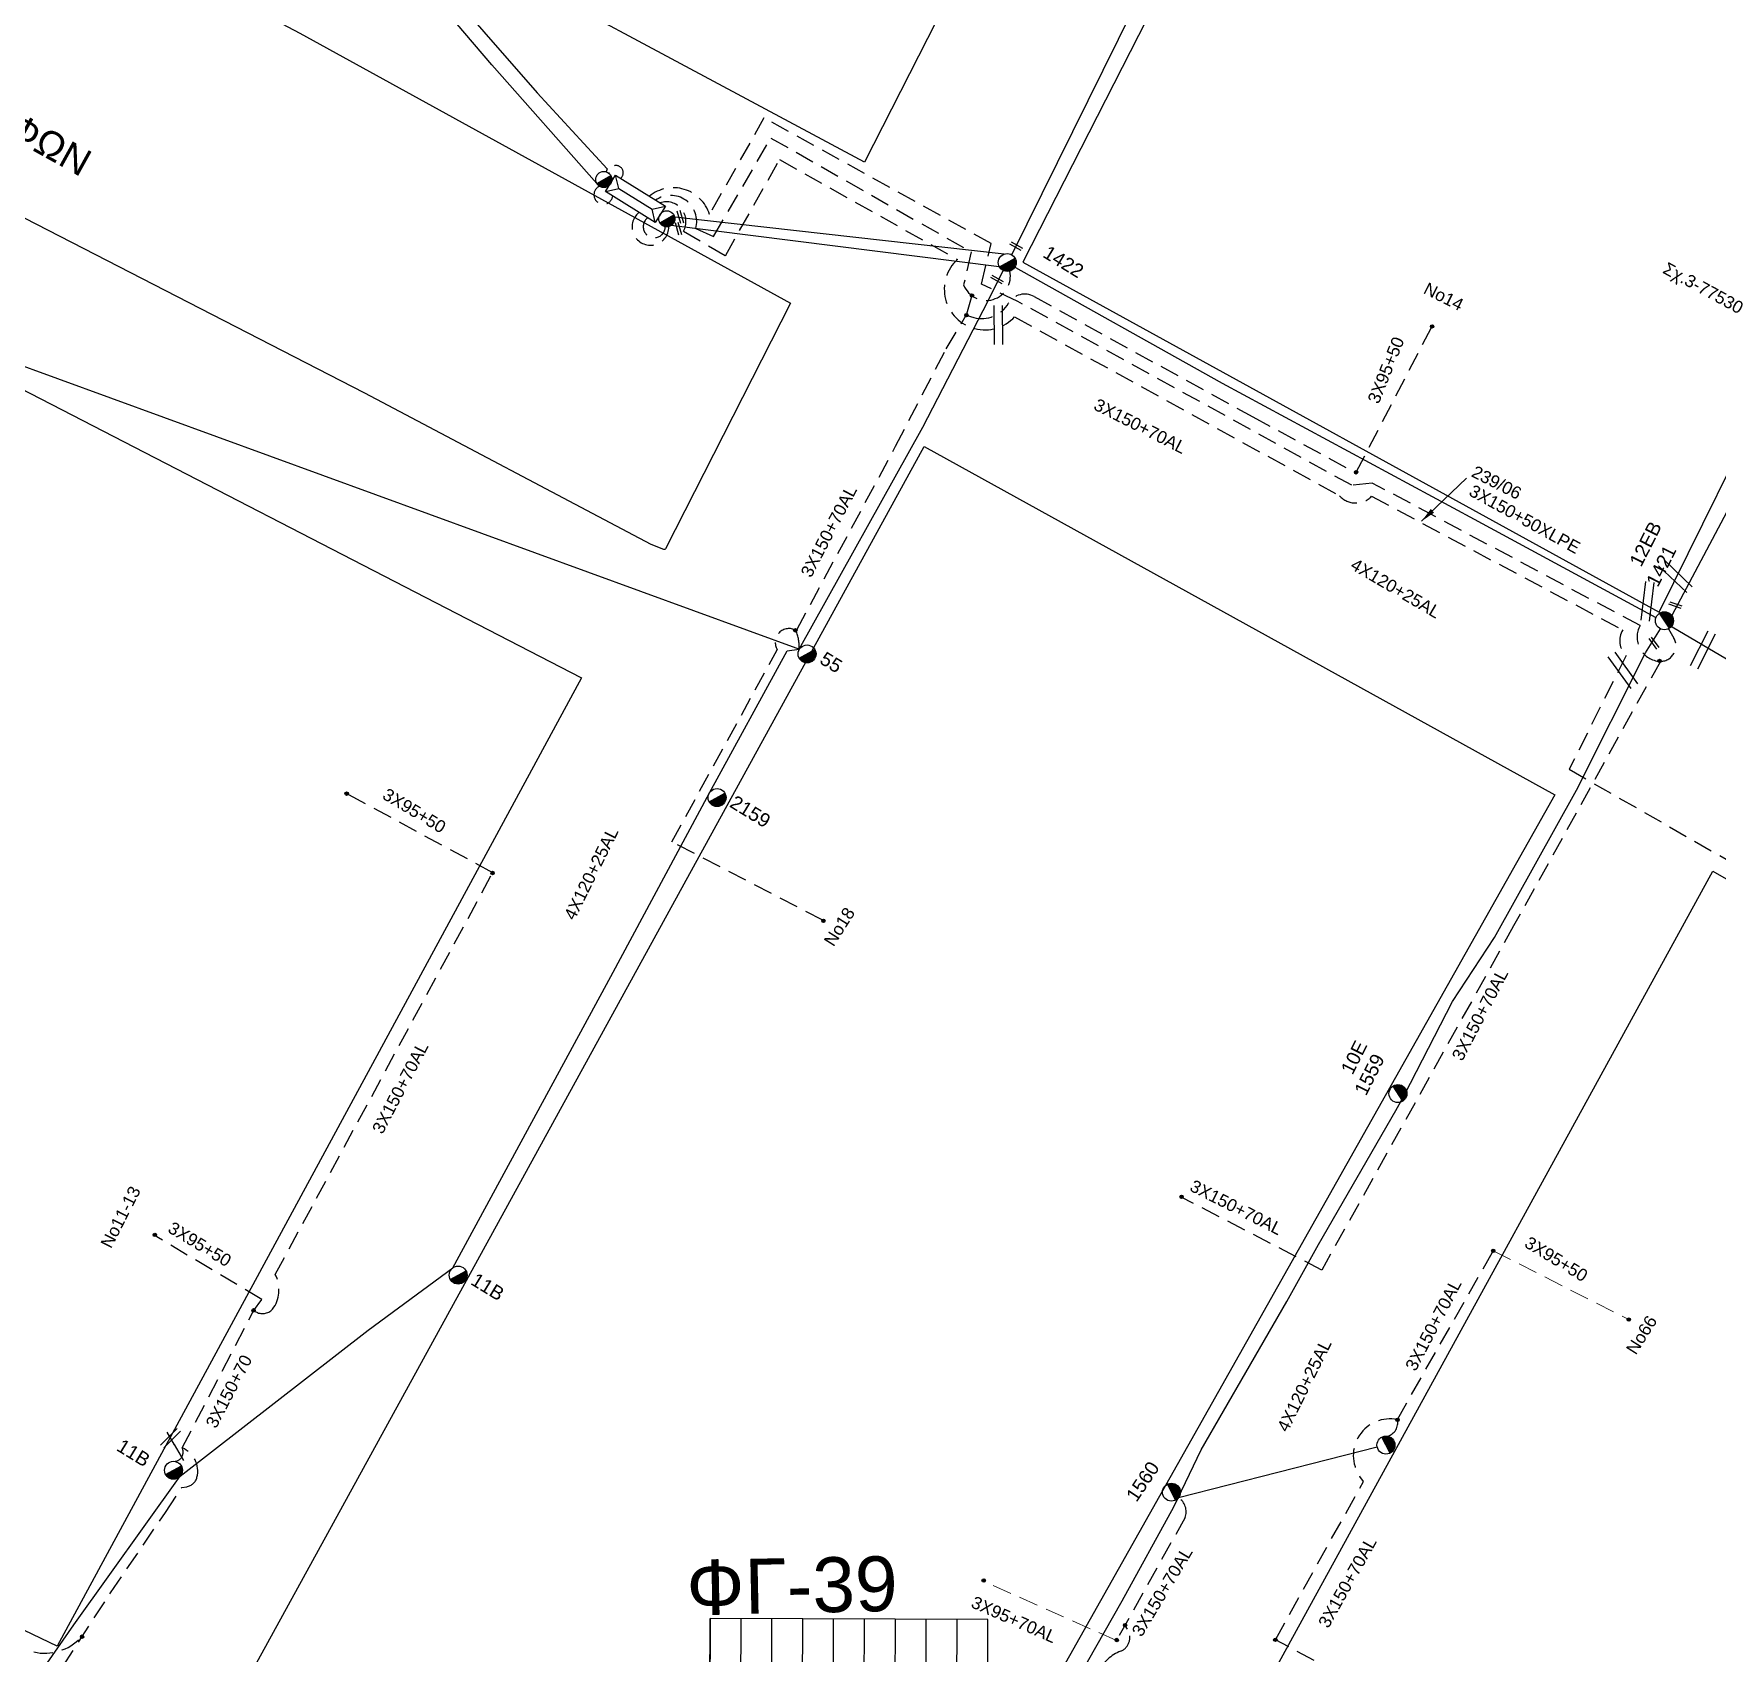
# Model space of a CAD drawing. Header units: millimetres. Extents: x 2662 to 4998, y 438 to 1235.
# Drawn here: x 4689.3 to 4800.3, y 909.9 to 1016.6 of the extents above; entities that cross this region are included whole.
import ezdxf
from ezdxf.enums import TextEntityAlignment as Align

# ---------------------------------------------------------------- set-up
doc = ezdxf.new("R2010")
doc.units = ezdxf.units.MM
doc.linetypes.add('DASHED', pattern=[19.05, 12.7, -6.35])
for name, color, linetype in [('Άγνωστα', 7, 'Continuous'), ('Ασφαλειοκιβώτια Χ.Τ 9 αναχωρήσεων', 7, 'Continuous'), ('Γυμνά εναέρια ΧΤ και ΦΟΠ (3Φ)   4x50+16AL', 7, 'Continuous'), ('Επιγραφές - Σχήματα', 7, 'Continuous'), ('Καλωδια ΧΤ    3Χ95+50', 7, 'DASHED'), ('Καλώδια ΧΤ   3x150+50CU', 7, 'DASHED'), ('Καλώδια ΧΤ   3x150+70 XLPE', 7, 'DASHED'), ('Καλώδια ΧΤ   3x150+70AL', 7, 'DASHED'), ('Καλώδια ΧΤ   3x150AL+50CU', 7, 'DASHED'), ('Καλώδια ΧΤ   3x150AL+50XLPE', 7, 'DASHED'), ('Μηχανική τομή', 7, 'Continuous'), ('Στύλος ΦΜ', 7, 'Continuous'), ('Στύλος ΦΜ @ 1', 7, 'Continuous'), ('Συνδέσεις', 7, 'Continuous'), ('Συνεστραμμενα ΧΤ  4Χ120+25 Al', 7, 'Continuous'), ('Τομή', 7, 'Continuous'), ('Υποσταθμός εναέριος 2 στύλων', 7, 'Continuous'), ('Υποσταθμός πόλεως', 7, 'Continuous'), ('Υπόβαθρο ΔΕΗ', 7, 'Continuous'), ('Υπόγειο καλώδιο Μέσης Τάσης 20KV', 7, 'Continuous')]:
    doc.layers.add(name, color=color, linetype=linetype)
doc.styles.add('arial', font='ARIAL.TTF')
doc.styles.get("Standard").update_dxf_attribs({"font": 'ARIAL.TTF'})
doc.linetypes.add('SYN_LINE', pattern='A,0.5,-0.0001,["/\\/\\/\\/",Standard,S=0.1,R=0,X=0,Y=-0.05],-0.25', length=0.7501)
doc.dimstyles.new('ISO-25', dxfattribs={"dimtxt": 2.5, "dimasz": 2.5, "dimexe": 1.25, "dimexo": 0.625, "dimtad": 1, "dimtxsty": 'Standard', "dimcen": 2.5, "dimadec": 0, "dimazin": 0, "dimtfac": 1, "dimtmove": 0, "dimatfit": 3, "dimfxl": 1, "dimarcsym": 0})

# ---------------------------------------------------------------- blocks, each defined once
blk = doc.blocks.new('ΤΟΜΗ')
at = {"layer": 'Τομή', "ltscale": 40}
for p, q in [((-5.68, 0), (5.68, 0)), ((5.68, -2.33), (-5.68, -2.33))]:
    blk.add_line(p, q, dxfattribs=at)
blk = doc.blocks.new('ΜΗΧΑΝΙΚΗ ΤΟΜΗ')
at = {"layer": 'Μηχανική τομή', "ltscale": 40}
for p, q in [((-1.89, 0.78), (1.89, 0.78)), ((1.89, 0), (-1.89, 0))]:
    blk.add_line(p, q, dxfattribs=at)
blk = doc.blocks.new('ΥΠΑΡΧΩΝ ΤΣΙΜΕΝΤΕΝΙΟΣ ΣΤΥΛΟΣ')
at = {"layer": 'Στύλος ΦΜ'}
blk.add_hatch(color=7, dxfattribs=at).paths.add_polyline_path([(-1.29, -2.28, 0.574793), (2.62, 0, 0.268822), (1.3, 2.27)])
at = {"layer": 'Στύλος ΦΜ', "color": 7}
blk.add_line((-1.29, -2.28), (1.3, 2.27), dxfattribs=at)
blk.add_circle((0, 0), 2.62, dxfattribs=at)
at = {"layer": 'Στύλος ΦΜ', "flags": 4}
for tag, p in [('ΑΡΙΘΜΟΣ', (-4.68, 8.05)), ('ΤΥΠΟΣ', (-4.91, 3.03))]:
    blk.add_attdef(tag, p, '', height=4, dxfattribs=at)
blk = doc.blocks.new('ΥΠΟΣΤΑΘΜΟΣ ΕΝΑΕΡΙΟΣ ΕΠΙ 2 ΣΤΥΛΩΝ')
at = {"layer": 'Υποσταθμός εναέριος 2 στύλων', "linetype": 'Continuous'}
for points in [[(-11.97, -2.11, 0.574793), (-8.45, -0.07, 0.268822), (-9.64, 1.98)], [(9.68, -2.15, 0.574793), (13.19, -0.1, 0.268822), (12.01, 1.95)]]:
    blk.add_hatch(color=256, dxfattribs=at).paths.add_polyline_path(points)
for p, q in [((-11.97, -2.11), (-9.64, 1.98)), ((9.68, -2.15), (12.01, 1.95))]:
    blk.add_line(p, q, dxfattribs=at)
for centre in [(-10.81, -0.07), (10.84, -0.1)]:
    blk.add_circle(centre, 2.36, dxfattribs=at)
at = {"layer": 'Υποσταθμός πόλεως', "linetype": 'Continuous', "ltscale": 40}
blk.add_lwpolyline([(-8.57, 2.82), (8.57, 2.82), (8.57, -2.82), (-8.57, -2.82)], close=True, dxfattribs=at)
for points in [[(-5.75, 0), (-8.57, 2.82)], [(-8.57, -2.82), (-5.75, 0)], [(-5.75, 0), (5.75, 0)], [(5.75, 0), (8.57, 2.82)], [(8.57, -2.82), (5.75, 0)]]:
    blk.add_lwpolyline(points, dxfattribs=at)
at = {"layer": 'Υποσταθμός εναέριος 2 στύλων', "ltscale": 40, "flags": 1}
for tag, p in [('ΜΕΤΑΣΧΗΜΑΤΙΣΜΟΣ', (14.09, 2.51)), ('ΙΣΧΥΣ', (14.07, -0.28)), ('ΑΡΙΘΜΟΣ', (14.19, -3))]:
    blk.add_attdef(tag, p, '', height=1.8, dxfattribs=at)
blk = doc.blocks.new('_ΣΥΝΔΕΣΗ')
at = {"layer": 'Συνδέσεις', "linetype": 'SYN_LINE', "ltscale": 40}
blk.add_hatch(color=256, dxfattribs=at).paths.add_polyline_path([(0.5, -0.01, 1), (-0.5, -0.01, 1)])
at = {"layer": 'Συνδέσεις'}
blk.add_circle((0, -0.01), 0.5, dxfattribs=at)
blk = doc.blocks.new('ΑΣΦΑΛΕΙΟΚΙΒΩΤΙΟ ΥΠΟΣΤΑΘΜΟΥ 9 ΑΝΑΧΩΡΗΣΕΩΝ')
at = {"layer": 'Ασφαλειοκιβώτια Χ.Τ 9 αναχωρήσεων', "ltscale": 40}
for p, q in [((-23.8, 40.36), (24.02, 40.36)), ((-9.72, 40.36), (-9.72, -40.64)), ((9.94, 40.36), (9.94, -40.64)), ((-23.8, 31.36), (24.02, 31.36)), ((-23.8, 22.36), (24.02, 22.36)), ((-23.8, 13.36), (24.02, 13.36)), ((-23.8, 4.36), (24.02, 4.36)), ((-23.8, -4.64), (24.02, -4.64)), ((-23.8, -13.64), (24.02, -13.64)), ((-23.8, -22.64), (24.02, -22.64)), ((-23.8, -31.64), (24.02, -31.64))]:
    blk.add_line(p, q, dxfattribs=at)
at = {"layer": 'Ασφαλειοκιβώτια Χ.Τ 9 αναχωρήσεων'}
blk.add_lwpolyline([(-23.8, -40.64), (24.02, -40.64), (24.02, 40.36), (-23.8, 40.36)], close=True, dxfattribs=at)
for s, p in [('1', (-17.96, 37.24)), ('2', (-17.96, 28.67)), ('3', (-17.96, 19.6)), ('4', (-17.96, 10.58)), ('5', (-17.96, 1.57)), ('6', (-17.96, -7.57)), ('7', (-17.96, -15.81)), ('8', (-17.96, -25.5)), ('9', (-17.96, -34.19))]:
    blk.add_text(s, height=3.6, rotation=270, dxfattribs=at).set_placement(p)
at = {"layer": 'Ασφαλειοκιβώτια Χ.Τ 9 αναχωρήσεων', "ltscale": 40}
for tag, height, p in [('ΟΝΟΜΑ', 5, (-0.16, 44.31)), ('ΚΕΙΜΕΝΟ 1', 2, (17.06, 35.59)), ('ΚΕΙΜΕΝΟ 2', 2, (17.06, 26.88)), ('ΚΕΙΜΕΝΟ 3', 2, (17.06, 17.69)), ('ΚΕΙΜΕΝΟ 4', 2, (17.06, 8.71)), ('ΚΕΙΜΕΝΟ 5', 2, (17.06, -0.13)), ('ΚΕΙΜΕΝΟ 6', 2, (17.06, -9.05)), ('ΚΕΙΜΕΝΟ 7', 2, (17.06, -18.13)), ('ΚΕΙΜΕΝΟ 8', 2, (17.06, -26.85)), ('ΚΕΙΜΕΝΟ 9', 2, (17.06, -35.99)), ('ΣΧ', 2, (-0.1, -42.64))]:
    blk.add_attdef(tag, text='', height=height, dxfattribs=at).set_placement(p, align=Align.MIDDLE_CENTER)
blk = doc.blocks.new('τομή_')
at = {"layer": 'Επιγραφές - Σχήματα'}
for p, q in [((-1.29, -0.22), (0.13, 0.75)), ((-1.08, -0.46), (0.34, 0.51)), ((-0.66, 0.62), (-0.29, -0.37))]:
    blk.add_line(p, q, dxfattribs=at)

msp = doc.modelspace()

# ---------------------------------------------------------------- linework, layer by layer
at = {"layer": 'Άγνωστα', "color": 27, "linetype": 'SYN_LINE', "ltscale": 10}
msp.add_lwpolyline([(4726.45, 1006.75), (4719.53, 1014.57), (4713.55, 1021.59), (4711, 1024.6)], dxfattribs=at)
at = {"layer": 'Άγνωστα', "color": 173, "linetype": 'SYN_LINE', "ltscale": 10}
for points in [[(4711.13, 1024.76), (4711.98, 1024.79), (4722.52, 1012.71), (4727.12, 1007.72), (4727.06, 1007.52)], [(4747.62, 889.1), (4752.31, 897.28), (4757.14, 906.46), (4761.07, 913.37), (4764.48, 919.56), (4766.28, 923.31), (4769.21, 928.42), (4771.91, 933.1), (4774, 936.84), (4779.09, 945.68), (4779.68, 946.7), (4782.84, 952.85), (4785.6, 957.08), (4785.6, 957.08), (4791, 966.78), (4795.56, 975.82), (4796.54, 977.41)]]:
    msp.add_lwpolyline(points, dxfattribs=at)
at = {"layer": 'Άγνωστα', "color": 151, "linetype": 'SYN_LINE', "ltscale": 10}
msp.add_lwpolyline([(4846.58, 949.64), (4820.92, 963.61), (4796.94, 977.73)], dxfattribs=at)
at = {"layer": 'Γυμνά εναέρια ΧΤ και ΦΟΠ (3Φ)   4x50+16AL', "color": 1, "ltscale": 40}
msp.add_lwpolyline([(4753.8, 1002.04), (4767.85, 1030.48), (4776.92, 1048.11), (4780.45, 1055.14), (4788.26, 1069.26)], dxfattribs=at)
at = {"layer": 'Γυμνά εναέρια ΧΤ και ΦΟΠ (3Φ)   4x50+16AL', "color": 133, "linetype": 'Continuous', "ltscale": 0.1}
msp.add_lwpolyline([(4683.9, 996.44), (4739.81, 976.06)], dxfattribs=at)
at = {"layer": 'Γυμνά εναέρια ΧΤ και ΦΟΠ (3Φ)   4x50+16AL', "color": 62, "ltscale": 0.1}
msp.add_lwpolyline([(4777.87, 923.49), (4764.77, 920.15)], dxfattribs=at)
at = {"layer": 'Καλωδια ΧΤ    3Χ95+50', "color": 27, "linetype": 'DASHED', "ltscale": 0.1}
for points in [[(4719.59, 961.34), (4709.96, 966.55)], [(4703.82, 932.48), (4704.37, 933.23), (4697.3, 937.44)]]:
    msp.add_lwpolyline(points, dxfattribs=at)
at = {"layer": 'Καλωδια ΧΤ    3Χ95+50', "color": 62, "linetype": 'DASHED', "lineweight": 0, "ltscale": 0.1}
for points in [[(4785.52, 936.43), (4794.45, 931.9)], [(4760.69, 910.76), (4751.92, 914.67)]]:
    msp.add_lwpolyline(points, dxfattribs=at)
at = {"layer": 'Καλώδια ΧΤ   3x150+50CU', "color": 27, "ltscale": 0.1}
msp.add_arc((4690.07, 913.14), 3.22, 256.9943, 317.3663, dxfattribs=at)
at = {"layer": 'Καλώδια ΧΤ   3x150+70 XLPE', "color": 27, "ltscale": 0.1}
msp.add_lwpolyline([(4699.13, 923.44), (4703.82, 932.47)], dxfattribs=at)
at = {"layer": 'Καλώδια ΧΤ   3x150+70AL', "color": 133, "ltscale": 0.1}
msp.add_lwpolyline([(4741.34, 958.21), (4731.39, 963.37), (4738.34, 976.03, -0.780509), (4739.57, 977.3, -0.025747), (4739.62, 977.34), (4746.14, 989.44), (4749.47, 995.86), (4750.79, 998.06)], format="xyb", dxfattribs=at)
at = {"layer": 'Καλώδια ΧΤ   3x150+70AL', "color": 30, "ltscale": 0.1}
msp.add_lwpolyline([(4796.53, 975.26), (4786.86, 957.83), (4786.86, 957.83), (4774.22, 935.16), (4764.96, 939.96)], dxfattribs=at)
at = {"layer": 'Καλώδια ΧΤ   3x150+70AL', "color": 27, "ltscale": 0.1}
for points in [[(4703.82, 932.47), (4704.08, 932.36, 0.369669), (4705.17, 932.71, 0.264309), (4705.26, 934.88), (4719.59, 961.34)], [(4714.73, 898.31), (4712.12, 899.78), (4704.74, 902.81), (4691.26, 909.04), (4694.4, 913.9), (4698.02, 919.2), (4699.1, 920.84), (4699.42, 920.89, 0.297981), (4700.1, 921.51, 0.372185), (4699.13, 923.44, 28.22159)]]:
    msp.add_lwpolyline(points, format="xyb", dxfattribs=at)
at = {"layer": 'Καλώδια ΧΤ   3x150+70AL', "color": 62, "ltscale": 0.1}
for points in [[(4771.16, 910.81), (4776.97, 921.24), (4776.73, 921.57, -0.677898), (4779.2, 925.31), (4785.52, 936.43)], [(4764.77, 920.15, -0.368314), (4765.21, 918.86), (4765.21, 918.86), (4760.69, 910.76)]]:
    msp.add_lwpolyline(points, format="xyb", dxfattribs=at)
msp.add_lwpolyline([(4778.76, 906.74), (4771.16, 910.81)], dxfattribs=at)
at = {"layer": 'Καλώδια ΧΤ   3x150+70AL', "color": 133, "ltscale": 0.1}
msp.add_arc((4736.54, 976.14), 3.25, 358.5957, 20.6945, dxfattribs=at)
at = {"layer": 'Καλώδια ΧΤ   3x150+70AL', "color": 62, "ltscale": 0.1}
msp.add_arc((4778.31, 925.1), 0.916, 284.9357, 13.3974, dxfattribs=at)
at = {"layer": 'Καλώδια ΧΤ   3x150+70AL', "color": 27, "ltscale": 0.1}
msp.add_arc((4698.57, 923.17), 0.619, 277.5127, 26.2675, dxfattribs=at)
at = {"layer": 'Καλώδια ΧΤ   3x150AL+50CU', "color": 62, "linetype": 'DASHED', "ltscale": 0.1}
msp.add_lwpolyline([(4761.24, 911.74), (4761.4, 911.5, -0.484262), (4760.96, 910.05, 0.178479), (4759.51, 908.76), (4752.29, 895.86), (4748.78, 889.48), (4748.92, 888.88, -0.527083), (4747.12, 886.89, -29.841433)], format="xyb", dxfattribs=at)
at = {"layer": 'Καλώδια ΧΤ   3x150AL+50CU', "color": 173, "linetype": 'DASHED', "ltscale": 0.1}
msp.add_arc((4727.71, 1007.45), 0.478, 309.4235, 183.124, dxfattribs=at)
at = {"layer": 'Καλώδια ΧΤ   3x150AL+50CU', "color": 27, "linetype": 'DASHED', "ltscale": 0.1}
msp.add_arc((4726.88, 1006), 0.621, 115.4484, 351.381, dxfattribs=at)
at = {"layer": 'Καλώδια ΧΤ   3x150AL+50CU', "color": 85, "linetype": 'DASHED', "ltscale": 0.1}
msp.add_arc((4729.98, 1003.89), 1.21, 128.7227, 0.1995, dxfattribs=at)
at = {"layer": 'Καλώδια ΧΤ   3x150AL+50CU', "color": 1, "linetype": 'DASHED', "ltscale": 0.1}
msp.add_arc((4730.23, 1003.9), 0.727, 126.8646, 359.4655, dxfattribs=at)
at = {"layer": 'Καλώδια ΧΤ   3x150AL+50XLPE', "color": 2, "linetype": 'DASHED', "ltscale": 0.1}
msp.add_lwpolyline([(4730.62, 1005.47, -0.691202), (4732.15, 1003.6), (4732.15, 1003.6), (4732.15, 1003.6), (4732.15, 1003.6), (4734.92, 1001.99), (4738.49, 1008.32), (4750.21, 1001.74, 1.041988), (4753.98, 997.96), (4775.39, 986.17, 0.435102), (4777.5, 986.14), (4794.05, 977.33, 0.356373), (4794.28, 975.65), (4790.52, 968.15), (4820.37, 951.07, -0.906493), (4822.72, 949.85)], format="xyb", dxfattribs=at)
at = {"layer": 'Συνεστραμμενα ΧΤ  4Χ120+25 Al', "color": 85, "linetype": 'SYN_LINE', "ltscale": 10}
for points in [[(4830.76, 1045.92), (4826.74, 1037.59), (4819.18, 1021.73), (4810.63, 1005.08), (4804.91, 992.65), (4797.28, 978.29)], [(4752.97, 1001.25), (4731.35, 1003.97)], [(4677.1, 890.42), (4691.98, 911.78), (4691.98, 911.78), (4698.99, 921.58), (4698.99, 921.58), (4711.39, 931.2), (4716.96, 935.3), (4727.38, 954.51), (4733.87, 966.6), (4739, 975.96), (4739.79, 976.06), (4747.93, 990.7), (4752.24, 999.02), (4753.23, 1001.01)]]:
    msp.add_lwpolyline(points, dxfattribs=at)
at = {"layer": 'Συνεστραμμενα ΧΤ  4Χ120+25 Al', "color": 1, "linetype": 'SYN_LINE', "ltscale": 10}
for points in [[(4731.58, 1004.55), (4753.3, 1002.1)], [(4796.25, 978.13), (4784.28, 984.61), (4767.68, 993.56), (4753.85, 1001.3)]]:
    msp.add_lwpolyline(points, dxfattribs=at)
at = {"layer": 'Υπόβαθρο ΔΕΗ'}
msp.add_lwpolyline([(4711.52, 1025.6), (4746.25, 1091.67), (4777.92, 1074.55), (4744.08, 1008.14)], close=True, dxfattribs=at)
for points in [[(4788.83, 1068.81), (4754.52, 1001.56), (4796.46, 978.51), (4830, 1046.36), (4788.83, 1068.81)], [(4683.61, 995.75), (4725.44, 974.17), (4690.88, 910.38), (4648.07, 930.91), (4683.61, 995.75)], [(4748.02, 989.42), (4789.57, 966.47), (4743.89, 885.43), (4701.8, 905.23), (4748.02, 989.42)], [(4799.98, 961.45), (4856.99, 928.85), (4841.49, 894.4), (4819.17, 902.65), (4793.79, 862.96), (4755.47, 880.26), (4799.98, 961.45)], [(4698.6, 923.66), (4699.22, 922.61)]]:
    msp.add_lwpolyline(points, dxfattribs=at)
for points in [[(4643.95, 1027.5), (4653.17, 1045.33), (4660.42, 1041.15), (4689.11, 1025.77), (4691.62, 1024.73), (4706.88, 1016.64), (4739.21, 998.85), (4730.97, 982.67, 0.100994)], [(4730.97, 982.67, -0.436171), (4730.86, 982.64), (4730.03, 982.97), (4711.15, 992.93), (4643.95, 1027.5)]]:
    msp.add_lwpolyline(points, format="xyb", dxfattribs=at)
at = {"layer": 'Υπόγειο καλώδιο Μέσης Τάσης 20KV', "color": 30, "linetype": 'DASHED', "ltscale": 0.1}
msp.add_lwpolyline([(4797.07, 977.41), (4797.42, 976.8, -0.61896), (4796.4, 975.27, -0.52632), (4795.19, 977.62), (4777.55, 987.01), (4776.19, 986.86), (4754.18, 998.98), (4751.8, 1000.11), (4752.43, 1002.8), (4737.46, 1011.06), (4733.87, 1004.71), (4733.87, 1004.71), (4733.87, 1004.71), (4733.87, 1004.71), (4733.87, 1004.71, 0.529516), (4729.91, 1005.91)], format="xyb", dxfattribs=at)
at = {"layer": 'Υπόγειο καλώδιο Μέσης Τάσης 20KV', "color": 133, "linetype": 'DASHED', "ltscale": 0.1}
for points in [[(4730.32, 1005.65, -0.702288), (4732.97, 1003.77), (4732.97, 1003.77), (4732.97, 1003.77), (4732.97, 1003.77), (4734.14, 1003.26), (4737.92, 1009.74), (4751.11, 1002.24), (4750.62, 1000.06, 0.92678), (4753.66, 1000.97, -0.92678)], [(4751.15, 999.36), (4750.79, 998.06), (4751.28, 997.92, 0.340687), (4753.58, 998.85, -0.413558), (4755.27, 999.29), (4769.67, 991.37), (4776.47, 987.68), (4781.47, 997.29)]]:
    msp.add_lwpolyline(points, format="xyb", dxfattribs=at)

# ---------------------------------------------------------------- block references
at = {"layer": 'Ασφαλειοκιβώτια Χ.Τ 9 αναχωρήσεων', "xscale": 0.2259914949150555, "yscale": 0.2259914949150555, "zscale": 0.2259914949150555, "rotation": 89.79863056021844}
msp.add_blockref('ΑΣΦΑΛΕΙΟΚΙΒΩΤΙΟ ΥΠΟΣΤΑΘΜΟΥ 9 ΑΝΑΧΩΡΗΣΕΩΝ', (4743.02, 906.74), dxfattribs=at)
at = {"layer": 'Επιγραφές - Σχήματα', "xscale": 0.903965979660222, "yscale": 0.903965979660222, "zscale": 0.903965979660222, "rotation": 10.16945715392652}
msp.add_blockref('τομή_', (4698.8, 924.03), dxfattribs=at)
at = {"layer": 'Μηχανική τομή', "xscale": 0.2259914949150554, "yscale": 0.2259914949150554, "zscale": 0.2259914949150554}
for p, rotation in [((4731.91, 1003.79), 106.2692113951763), ((4732.03, 1004.57), 106.2692113951763), ((4754.12, 1002.69), 151.2519024318944), ((4752.86, 1000.49), 151.2519024318944), ((4797.55, 979.05), 161.2181929021707), ((4796.18, 976.52), 126.2495558489123)]:
    msp.add_blockref('ΜΗΧΑΝΙΚΗ ΤΟΜΗ', p, dxfattribs=dict(at, rotation=rotation))
at = {"layer": 'Στύλος ΦΜ @ 1', "ltscale": 40}
ref = msp.add_blockref('ΥΠΑΡΧΩΝ ΤΣΙΜΕΝΤΕΝΙΟΣ ΣΤΥΛΟΣ', (4753.49, 1001.54), dxfattribs=dict(at, xscale=0.2259914949150554, yscale=0.2259914949150554, zscale=0.2259914949150554, rotation=328.5155825786242))
ref.add_attrib('ΤΥΠΟΣ', '1422', (4755.77, 1001.94), dxfattribs={"layer": 'Στύλος ΦΜ', "height": 0.904, "rotation": 328.5156, "flags": 4})
ref = msp.add_blockref('ΥΠΑΡΧΩΝ ΤΣΙΜΕΝΤΕΝΙΟΣ ΣΤΥΛΟΣ', (4796.8, 977.94), dxfattribs=dict(at, xscale=0.2259914949150555, yscale=0.2259914949150555, zscale=0.2259914949150555, rotation=63.27059200014207))
ref.add_attrib('ΤΥΠΟΣ', '12EB', (4795.26, 981.42), dxfattribs={"layer": 'Στύλος ΦΜ', "height": 0.904, "rotation": 63.2706, "flags": 4})
ref.add_attrib('ΑΡΙΘΜΟΣ', '1421', (4796.36, 980.1), dxfattribs={"layer": 'Στύλος ΦΜ', "height": 0.904, "rotation": 63.2706, "flags": 4})
ref = msp.add_blockref('ΥΠΑΡΧΩΝ ΤΣΙΜΕΝΤΕΝΙΟΣ ΣΤΥΛΟΣ', (4740.3, 975.75), dxfattribs=dict(at, xscale=0.2259914949150554, yscale=0.2259914949150554, zscale=0.2259914949150554, rotation=328.5155825786242))
ref.add_attrib('ΤΥΠΟΣ', '55', (4741.06, 975.18), dxfattribs={"layer": 'Στύλος ΦΜ', "height": 0.904, "rotation": 328.5156, "flags": 4})
ref = msp.add_blockref('ΥΠΑΡΧΩΝ ΤΣΙΜΕΝΤΕΝΙΟΣ ΣΤΥΛΟΣ', (4734.37, 966.29), dxfattribs=dict(at, xscale=0.2259914949150554, yscale=0.2259914949150554, zscale=0.2259914949150554, rotation=328.5155825786242))
ref.add_attrib('ΤΥΠΟΣ', '2159', (4735.13, 965.72), dxfattribs={"layer": 'Στύλος ΦΜ', "height": 0.904, "rotation": 328.5156, "flags": 4})
ref = msp.add_blockref('ΥΠΑΡΧΩΝ ΤΣΙΜΕΝΤΕΝΙΟΣ ΣΤΥΛΟΣ', (4779.24, 946.79), dxfattribs=dict(at, xscale=0.2259914949150555, yscale=0.2259914949150555, zscale=0.2259914949150555, rotation=63.27059200014207))
ref.add_attrib('ΤΥΠΟΣ', '10E', (4776.24, 947.97), dxfattribs={"layer": 'Στύλος ΦΜ', "height": 0.904, "rotation": 63.2706, "flags": 4})
ref.add_attrib('ΑΡΙΘΜΟΣ', '1559', (4777.13, 946.59), dxfattribs={"layer": 'Στύλος ΦΜ', "height": 0.904, "rotation": 63.2706, "flags": 4})
ref = msp.add_blockref('ΥΠΑΡΧΩΝ ΤΣΙΜΕΝΤΕΝΙΟΣ ΣΤΥΛΟΣ', (4717.31, 934.83), dxfattribs=dict(at, xscale=0.2259914949150554, yscale=0.2259914949150554, zscale=0.2259914949150554, rotation=328.5155825786242))
ref.add_attrib('ΤΥΠΟΣ', '11Β', (4718.07, 934.26), dxfattribs={"layer": 'Στύλος ΦΜ', "height": 0.904, "rotation": 328.5156, "flags": 4})
at = {"layer": 'Στύλος ΦΜ @ 1', "ltscale": 40, "xscale": 0.2259914949150554, "yscale": 0.2259914949150554, "zscale": 0.2259914949150554, "rotation": 56.23684076332}
msp.add_blockref('ΥΠΑΡΧΩΝ ΤΣΙΜΕΝΤΕΝΙΟΣ ΣΤΥΛΟΣ', (4778.45, 923.63), dxfattribs=at)
at = {"layer": 'Στύλος ΦΜ @ 1', "ltscale": 40}
ref = msp.add_blockref('ΥΠΑΡΧΩΝ ΤΣΙΜΕΝΤΕΝΙΟΣ ΣΤΥΛΟΣ', (4698.55, 921.97), dxfattribs=dict(at, xscale=0.2259914949150554, yscale=0.2259914949150554, zscale=0.2259914949150554, rotation=328.5155825786242))
ref.add_attrib('ΤΥΠΟΣ', '11B', (4694.73, 923.32), dxfattribs={"layer": 'Στύλος ΦΜ', "height": 0.904, "rotation": 328.5156, "flags": 4})
ref = msp.add_blockref('ΥΠΑΡΧΩΝ ΤΣΙΜΕΝΤΕΝΙΟΣ ΣΤΥΛΟΣ', (4764.31, 920.53), dxfattribs=dict(at, xscale=0.2259914949150554, yscale=0.2259914949150554, zscale=0.2259914949150554, rotation=56.23684076332))
ref.add_attrib('ΤΥΠΟΣ', '1560', (4762.01, 919.82), dxfattribs={"layer": 'Στύλος ΦΜ', "height": 0.904, "rotation": 56.2368, "flags": 4})
at = {"layer": 'Συνδέσεις', "xscale": 0.2259914949150555, "yscale": 0.2259914949150555, "zscale": 0.2259914949150555}
for p in [(4751.17, 999.37), (4750.8, 998.07), (4781.49, 997.33), (4776.48, 987.72), (4739.53, 977.31), (4796.48, 975.29), (4709.96, 966.55), (4719.58, 961.32), (4741.38, 958.17), (4764.98, 939.99), (4697.32, 937.48), (4785.52, 936.43), (4703.83, 932.51), (4794.45, 931.9), (4779.21, 925.3), (4751.94, 914.71), (4692.53, 911.01), (4760.71, 910.79), (4761.26, 911.77), (4771.16, 910.81)]:
    msp.add_blockref('_ΣΥΝΔΕΣΗ', p, dxfattribs=at)
at = {"layer": 'Τομή', "xscale": 0.2259914949150553, "yscale": 0.2259914949150553, "zscale": 0.2259914949150553}
for p, rotation in [((4753.17, 997.43), 270.6892516858379), ((4797.34, 980.68), 136.3505213618078), ((4795.95, 979.19), 263.2041885956429), ((4799.56, 975.9), 243.0830316889173), ((4793.85, 974.51), 125.7146045071061)]:
    msp.add_blockref('ΤΟΜΗ', p, dxfattribs=dict(at, rotation=rotation))
at = {"layer": 'Υποσταθμός εναέριος 2 στύλων', "xscale": 0.2259914949150555, "yscale": 0.2259914949150555, "zscale": 0.2259914949150555, "rotation": 328.1071167934685}
msp.add_blockref('ΥΠΟΣΤΑΘΜΟΣ ΕΝΑΕΡΙΟΣ ΕΠΙ 2 ΣΤΥΛΩΝ', (4728.99, 1005.73), dxfattribs=at)

# ---------------------------------------------------------------- texts
at = {"ltscale": 40, "insert": (4732.31, 916.05), "char_height": 3.6159, "width": 19.1112, "attachment_point": 1, "rotation": 1.1435, "style": 'arial'}
msp.add_mtext('{\\fArial|b0|i0|c204|p34;Ф}Γ-39', dxfattribs=at)
at = {"layer": 'Άγνωστα', "ltscale": 40, "attachment_point": 1, "style": 'arial'}
for s, insert, char_height, width, rotation in [('Νο14', (4781.22, 1000.27), 0.814, 2.6715, 333.3757), ('3X95+50', (4777.21, 992.48), 0.814, 4.436, 68.0124), ('239/06', (4784.38, 988.2), 0.814, 2.6715, 332.9687), ('3X150+50XLPE', (4784.24, 986.95), 0.8136, 62.5458, 331.1176), ('4X120+25AL', (4776.45, 982.1), 0.814, 62.5458, 329.6165), ('3X95+50', (4712.67, 966.96), 0.814, 62.5458, 328.9562), ('4X120+25AL', (4724.24, 958.51), 0.814, 62.5458, 63.6323), ('Νο18', (4741.36, 956.85), 0.814, 2.6715, 57.7847), ('Νο11-13', (4693.71, 936.9), 0.814, 62.5458, 62.9391), ('3X95+50', (4698.53, 938.4), 0.814, 62.5458, 328.9562), ('3X95+50', (4787.93, 937.43), 0.814, 5.2837, 328.568), ('Νο66', (4794.22, 929.96), 0.814, 2.6715, 57.7847), ('4X120+25AL', (4771.23, 924.79), 0.814, 62.5458, 63.6323), ('3X95+70AL', (4751.37, 913.72), 0.814, 62.5458, 336.1699)]:
    msp.add_mtext(s, dxfattribs=dict(at, insert=insert, char_height=char_height, width=width, rotation=rotation))
at = {"layer": 'Επιγραφές - Σχήματα', "ltscale": 40, "insert": (4683.41, 1014.23), "char_height": 1.808, "width": 19.1112, "attachment_point": 1, "rotation": 331.0093, "style": 'arial'}
msp.add_mtext('ΝΥΜΦΩΝ', dxfattribs=at)
at = {"layer": 'Επιγραφές - Σχήματα', "insert": (4797.01, 1001.6), "char_height": 0.814, "width": 7.7372, "attachment_point": 1, "rotation": 331.4404}
msp.add_mtext('Σχ.3-77530', dxfattribs=at)
at = {"layer": 'Καλώδια ΧΤ   3x150+70 XLPE', "ltscale": 40, "insert": (4700.63, 925.05), "char_height": 0.814, "width": 62.5458, "attachment_point": 1, "rotation": 62.3847, "style": 'arial'}
msp.add_mtext('3X150+70', dxfattribs=at)
at = {"layer": 'Καλώδια ΧΤ   3x150+70AL', "ltscale": 40, "char_height": 0.814, "width": 62.5458, "attachment_point": 1, "style": 'arial'}
for insert, rotation in [((4759.49, 992.62), 333.1229), ((4739.84, 981.1), 62.3847), ((4782.75, 949.25), 62.3847), ((4711.6, 944.44), 62.3847), ((4765.82, 941.15), 333.1229), ((4779.68, 928.82), 62.3847), ((4761.65, 911.36), 59.0369), ((4773.94, 911.91), 60.8164)]:
    msp.add_mtext('3X150+70AL', dxfattribs=dict(at, insert=insert, rotation=rotation))

# ---------------------------------------------------------------- leaders
at = {"layer": 'Επιγραφές - Σχήματα', "ltscale": 40}
msp.add_leader([(4780.79, 984.49), (4783.75, 987.33)], dimstyle='ISO-25', override={"dimasz": 1, "dimtad": 0}, dxfattribs=at)

doc.saveas('drawing.dxf')
